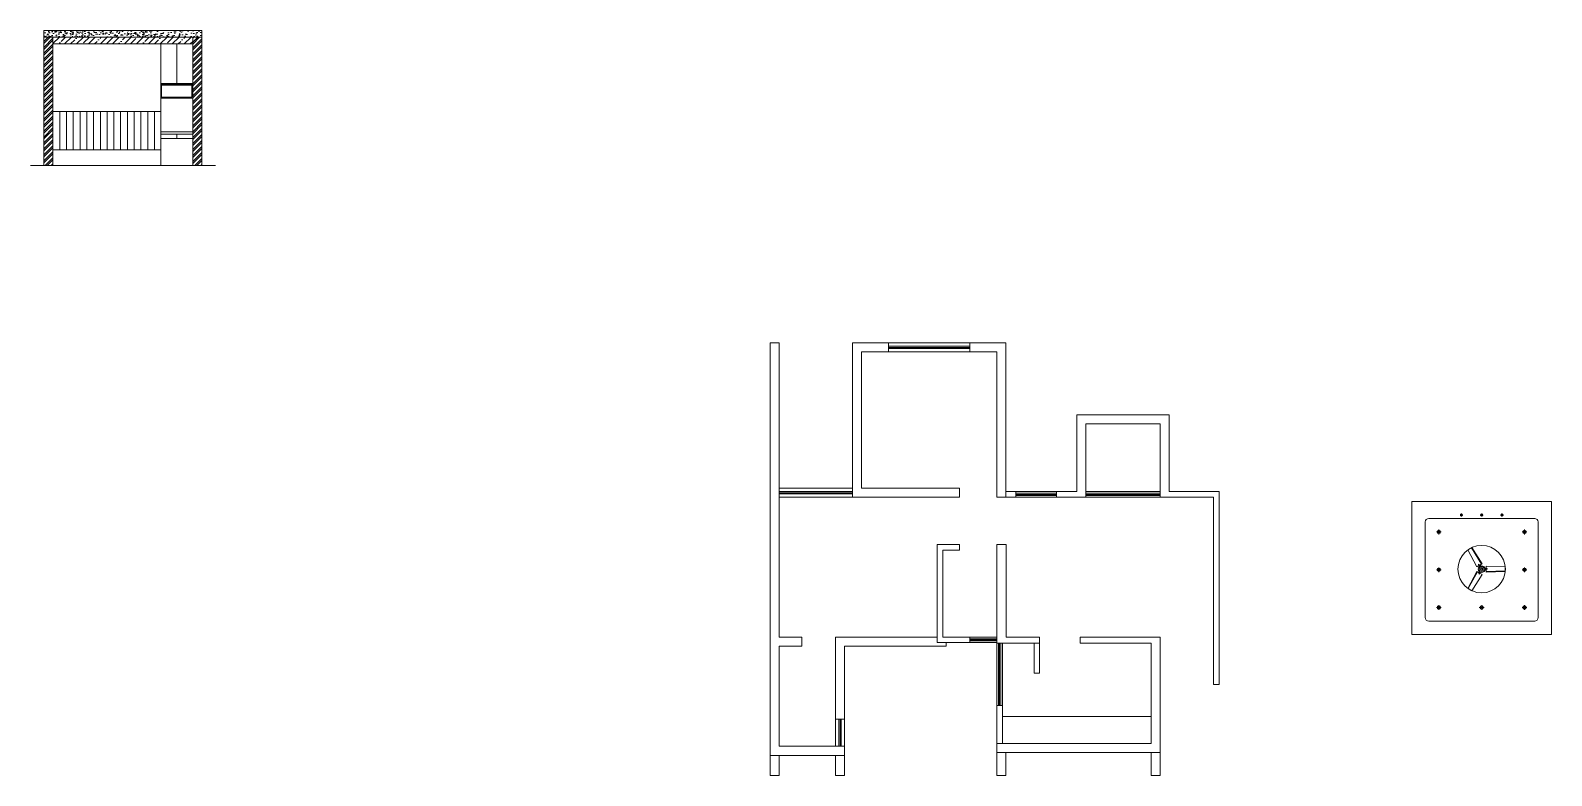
# Model space of a CAD drawing. Header units: inches. Extents: x 4239 to 5588, y -2507 to -1846.
import ezdxf

# ---------------------------------------------------------------- set-up
doc = ezdxf.new("R2010")
doc.units = ezdxf.units.IN
doc.header["$MEASUREMENT"] = 0
doc.layers.add('FURNI', color=140, linetype='Continuous', lineweight=18)
doc.layers.add('HATCH', color=251, linetype='Continuous', lineweight=0, transparency=0.75)

# ---------------------------------------------------------------- blocks, each defined once
blk = doc.blocks.new('y')
at = {"layer": 'FURNI', "color": 3}
for p, q in [((5263, -2817.6), (5265.5, -2817.6)), ((5264.2, -2818.9), (5264.2, -2816.3))]:
    blk.add_line(p, q, dxfattribs=at)
for radius in [0.915, 0.793]:
    blk.add_circle((5264.2, -2817.6), radius, dxfattribs=at)
blk = doc.blocks.new('tjy')
at = {"layer": 'FURNI', "color": 1}
for p, q in [((5262.1, -2826.1), (5266.3, -2826.1)), ((5264.2, -2828.3), (5264.2, -2824))]:
    blk.add_line(p, q, dxfattribs=at)
for radius in [1.5, 1.3]:
    blk.add_circle((5264.2, -2826.1), radius, dxfattribs=at)
blk = doc.blocks.new('rtsh')
at = {"color": 251, "true_color": 0x636466}
for p, q in [((7952, -1313), (7856, -1369)), ((8092, -1810), (7856, -1369)), ((7952, -1313), (7966, -1305)), ((8213, -1740), (7952, -1313)), ((8230, -1730), (7966, -1305)), ((8092, -1930), (7856, -2371)), ((8109, -1940), (7870, -2379)), ((8148, -1778), (8092, -1810)), ((8109, -1940), (8092, -1930)), ((8148, -1962), (8109, -1940)), ((8133, -1752), (8146, -1744)), ((8133, -1752), (8148, -1778)), ((8139, -1758), (8140, -1757)), ((8139, -1759), (8139, -1758)), ((8140, -1759), (8139, -1759)), ((8140, -1756), (8141, -1755)), ((8140, -1757), (8140, -1756)), ((8140, -1756), (8140, -1756)), ((8140, -1760), (8140, -1759)), ((8141, -1761), (8140, -1760)), ((8141, -1755), (8142, -1755)), ((8142, -1761), (8141, -1761)), ((8142, -1755), (8143, -1755)), ((8143, -1761), (8142, -1761)), ((8142, -1761), (8142, -1761)), ((8143, -1755), (8143, -1755)), ((8143, -1755), (8144, -1755)), ((8144, -1761), (8143, -1761)), ((8144, -1755), (8145, -1756)), ((8144, -1760), (8144, -1761)), ((8145, -1760), (8144, -1760)), ((8144, -1767), (8145, -1766)), ((8145, -1767), (8144, -1767)), ((8145, -1756), (8145, -1757)), ((8145, -1757), (8145, -1758)), ((8145, -1757), (8145, -1757)), ((8145, -1758), (8145, -1759)), ((8145, -1759), (8145, -1760)), ((8145, -1765), (8146, -1764)), ((8145, -1765), (8145, -1765)), ((8145, -1766), (8145, -1765)), ((8145, -1768), (8145, -1767)), ((8145, -1769), (8145, -1768)), ((8146, -1769), (8145, -1769)), ((8146, -1744), (8152, -1754)), ((8146, -1764), (8147, -1764)), ((8147, -1770), (8146, -1769)), ((8147, -1764), (8148, -1764)), ((8147, -1764), (8147, -1764)), ((8147, -1770), (8147, -1770)), ((8148, -1770), (8147, -1770)), ((8148, -1764), (8149, -1764)), ((8149, -1769), (8148, -1770)), ((8162, -1802), (8148, -1778)), ((8162, -1938), (8148, -1962)), ((8161, -1969), (8148, -1962)), ((8149, -1764), (8150, -1765)), ((8150, -1769), (8149, -1769)), ((8150, -1765), (8150, -1765)), ((8150, -1765), (8150, -1766)), ((8150, -1766), (8150, -1767)), ((8150, -1767), (8150, -1768)), ((8150, -1767), (8150, -1767)), ((8150, -1768), (8150, -1769)), ((8152, -1754), (8161, -1770)), ((8152, -1986), (8161, -1969)), ((8159, -2003), (8174, -1977)), ((8161, -1770), (8174, -1763)), ((8161, -1770), (8161, -1770)), ((8161, -1969), (8161, -1970)), ((8162, -1982), (8163, -1981)), ((8162, -1982), (8162, -1982)), ((8162, -1983), (8162, -1982)), ((8162, -1984), (8162, -1983)), ((8163, -1981), (8164, -1980)), ((8163, -1981), (8163, -1981)), ((8164, -1980), (8165, -1980)), ((8165, -1980), (8166, -1980)), ((8166, -1980), (8166, -1981)), ((8166, -1981), (8167, -1981)), ((8167, -1981), (8167, -1982)), ((8167, -1982), (8168, -1982)), ((8168, -1982), (8168, -1983)), ((8168, -1983), (8168, -1984)), ((8174, -1763), (8213, -1740)), ((8188, -1787), (8174, -1763)), ((8188, -1953), (8174, -1977)), ((8174, -1977), (8230, -2009)), ((8213, -1740), (8230, -1730)), ((8307, -1855), (8334, -1855)), ((8307, -1885), (8334, -1885)), ((8334, -1790), (8834, -1806)), ((8334, -1855), (8334, -1790)), ((8364, -1855), (8334, -1855)), ((8334, -1870), (8334, -1885)), ((8353, -1870), (8334, -1870)), ((8334, -1870), (8334, -1870)), ((8334, -1885), (8334, -1929)), ((8334, -1929), (8834, -1918)), ((8334, -1929), (8334, -1950)), ((8334, -1950), (8834, -1934)), ((8341, -1858), (8342, -1857)), ((8341, -1858), (8341, -1858)), ((8341, -1859), (8341, -1858)), ((8341, -1860), (8341, -1859)), ((8341, -1861), (8341, -1860)), ((8341, -1862), (8341, -1861)), ((8341, -1861), (8341, -1861)), ((8342, -1862), (8341, -1862)), ((8342, -1857), (8343, -1857)), ((8343, -1863), (8342, -1862)), ((8343, -1857), (8344, -1857)), ((8344, -1863), (8343, -1863)), ((8344, -1857), (8345, -1857)), ((8344, -1857), (8344, -1857)), ((8345, -1862), (8344, -1863)), ((8344, -1863), (8344, -1863)), ((8345, -1857), (8346, -1858)), ((8346, -1862), (8345, -1862)), ((8346, -1858), (8346, -1859)), ((8346, -1858), (8346, -1858)), ((8346, -1859), (8347, -1860)), ((8347, -1860), (8346, -1861)), ((8346, -1861), (8346, -1862)), ((8346, -1861), (8346, -1861)), ((8351, -1859), (8351, -1858)), ((8351, -1858), (8352, -1858)), ((8351, -1860), (8351, -1859)), ((8351, -1861), (8351, -1860)), ((8351, -1862), (8351, -1861)), ((8351, -1861), (8351, -1861)), ((8352, -1862), (8351, -1862)), ((8352, -1858), (8352, -1857)), ((8352, -1857), (8353, -1857)), ((8353, -1863), (8352, -1862)), ((8353, -1857), (8354, -1857)), ((8353, -1863), (8353, -1863)), ((8354, -1863), (8353, -1863)), ((8364, -1870), (8353, -1870)), ((8354, -1857), (8355, -1857)), ((8354, -1857), (8354, -1857)), ((8355, -1863), (8354, -1863)), ((8355, -1857), (8356, -1858)), ((8356, -1862), (8355, -1863)), ((8356, -1858), (8356, -1858)), ((8356, -1858), (8357, -1859)), ((8357, -1860), (8356, -1861)), ((8356, -1861), (8356, -1862)), ((8356, -1861), (8356, -1861)), ((8357, -1859), (8357, -1860)), ((8364, -1855), (8364, -1870)), ((8834, -1918), (8834, -1806)), ((8834, -1918), (8834, -1934)), ((7870, -2379), (7856, -2371)), ((7870, -2379), (7966, -2434)), ((8230, -2009), (7966, -2434)), ((8146, -1995), (8152, -1986)), ((8159, -2003), (8146, -1995)), ((8157, -1990), (8158, -1990)), ((8157, -1991), (8157, -1990)), ((8157, -1992), (8157, -1991)), ((8157, -1993), (8157, -1992)), ((8157, -1992), (8157, -1992)), ((8158, -1994), (8157, -1993)), ((8158, -1990), (8158, -1989)), ((8158, -1989), (8159, -1989)), ((8159, -1995), (8158, -1994)), ((8158, -1994), (8158, -1994)), ((8159, -1989), (8160, -1989)), ((8160, -1995), (8159, -1995)), ((8160, -1989), (8161, -1989)), ((8161, -1994), (8160, -1995)), ((8160, -1995), (8160, -1995)), ((8161, -1989), (8161, -1989)), ((8161, -1989), (8162, -1990)), ((8162, -1994), (8161, -1994)), ((8162, -1985), (8162, -1984)), ((8163, -1985), (8162, -1985)), ((8162, -1990), (8162, -1990)), ((8162, -1990), (8163, -1991)), ((8163, -1993), (8162, -1993)), ((8162, -1993), (8162, -1994)), ((8163, -1986), (8163, -1985)), ((8164, -1986), (8163, -1986)), ((8163, -1991), (8163, -1992)), ((8163, -1992), (8163, -1993)), ((8165, -1986), (8164, -1986)), ((8166, -1986), (8165, -1986)), ((8167, -1985), (8166, -1986)), ((8166, -1986), (8166, -1986)), ((8168, -1984), (8167, -1985)), ((8167, -1985), (8167, -1985))]:
    blk.add_line(p, q, dxfattribs=at)
blk.add_lwpolyline([(8206, -1891), (8208, -1892), (8210, -1893), (8212, -1893), (8213, -1894), (8215, -1894), (8216, -1894), (8217, -1894), (8218, -1894), (8219, -1894), (8220, -1894), (8221, -1894), (8222, -1894), (8223, -1894), (8223, -1894), (8224, -1894), (8225, -1894), (8226, -1893), (8226, -1893), (8227, -1893), (8228, -1893), (8229, -1892), (8229, -1892), (8230, -1892), (8231, -1891), (8232, -1891), (8232, -1890), (8233, -1890), (8234, -1889), (8234, -1889), (8235, -1888), (8236, -1888), (8236, -1887), (8237, -1886), (8238, -1885), (8238, -1884), (8239, -1883), (8240, -1882), (8241, -1880), (8242, -1878), (8243, -1876)], dxfattribs=at)
for radius in [618, 88.9, 61.9, 31.9, 24.1]:
    blk.add_circle((8219, -1870), radius, dxfattribs=at)
blk = doc.blocks.new('yrdj')
at = {"layer": 'FURNI', "color": 5}
for p, q in [((5218.1, -2747.1), (5222.3, -2747.1)), ((5220.2, -2749.3), (5220.2, -2745))]:
    blk.add_line(p, q, dxfattribs=at)
for radius in [1.5, 1.3]:
    blk.add_circle((5220.2, -2747.1), radius, dxfattribs=at)

msp = doc.modelspace()

# ---------------------------------------------------------------- hatches: boundary and pattern name
at = {"layer": 'HATCH', "true_color": 0x939598, "transparency": 33554687}
h = msp.add_hatch(dxfattribs=at)
h.set_pattern_fill('AR-CONC', color=252)
h.set_pattern_definition([(50, (-1155.938, 702.809), (7.172602, -0.6275213), [0.75, -8.25]), (355, (-1155.938, 702.809), (-1.387513, 7.521921), [0.6, -6.6]), (100.45144, (-1155.34, 702.757), (5.7850885, 6.8944), [0.637402, -7.011421]), (46.1842, (-1155.938, 704.809), (10.672413, -1.655193), [1.125, -12.375]), (96.63564, (-1155.048, 704.671), (9.34662, 9.741186), [0.956103, -10.517138]), (351.18416, (-1155.938, 704.809), (9.34662, 9.741186), [0.9, -9.9]), (21, (-1154.938, 704.309), (5.9690705, -4.026189), [0.75, -8.25]), (326, (-1154.938, 704.309), (2.433153, 7.2515005), [0.6, -6.6]), (71.45144, (-1154.44, 703.974), (8.402224, 3.2253115), [0.637402, -7.011421]), (37.5, (-1155.9378, 702.8092), (0.1215986, 3.3289385), [0, -6.52, 0, -6.7, 0, -6.625]), (7.5, (-1155.9378, 702.809), (2.6306954, 3.9441171), [0, -3.82, 0, -6.37, 0, -2.525]), (327.5, (-1158.1678, 702.8092), (5.3382244, -0.2255487), [0, -2.5, 0, -7.8, 0, -10.35]), (317.5, (-1159.168, 702.809), (5.8318617, 1.00105), [0, -3.25, 0, -5.18, 0, -7.35])])
h.paths.add_polyline_path([(4391.4, -1846.3), (4251.4, -1846.3), (4251.4, -1852.3), (4391.4, -1852.3)])
h = msp.add_hatch(dxfattribs=at)
h.set_pattern_fill('ANSI32', color=252, scale=10)
h.set_pattern_definition([(45, (-1155.9378, 712.809), (-2.6516504, 2.6516504), []), (45, (-1154.17, 712.809), (-2.6516504, 2.6516504), [])])
h.paths.add_polyline_path([(4259.4, -1852.3), (4251.4, -1852.3), (4251.4, -1966.3), (4259.4, -1966.3)])
h.paths.add_polyline_path([(4391.4, -1852.3), (4383.4, -1852.3), (4383.4, -1966.3), (4391.4, -1966.3)])
at = {"layer": 'HATCH', "true_color": 0xafd9aa, "transparency": 33554687}
h = msp.add_hatch(dxfattribs=at)
h.set_pattern_fill('ANSI35', color=9, scale=30)
h.set_pattern_definition([(45, (-1155.938, 702.809), (-5.303301, 5.303301), []), (45, (-1150.6345, 702.809), (-5.303301, 5.303301), [9.375, -1.875, 0, -1.875])])
h.paths.add_polyline_path([(4383.4, -1852.3), (4259.4, -1852.3), (4259.4, -1858.3), (4383.4, -1858.3)])

# ---------------------------------------------------------------- linework, layer by layer
at = {"layer": 'FURNI', "color": 18, "true_color": 0x000000}
for p, q in [((4251.4, -1966.3), (4251.4, -1846.3)), ((4251.4, -1846.3), (4391.4, -1846.3)), ((4391.4, -1966.3), (4391.4, -1846.3)), ((4251.4, -1852.3), (4391.4, -1852.3)), ((4259.4, -1966.3), (4259.4, -1852.3)), ((4259.4, -1858.3), (4383.4, -1858.3)), ((4354.9, -1906.3), (4354.9, -1858.3)), ((4369.1, -1893.3), (4369.1, -1858.3)), ((4383.4, -1966.3), (4383.4, -1852.3)), ((4354.9, -1894.3), (4383.4, -1894.3)), ((4354.9, -1906.3), (4383.4, -1906.3)), ((4354.9, -1906.3), (4354.9, -1966.3)), ((4259.4, -1918.3), (4354.9, -1918.3)), ((4265.4, -1952.3), (4265.4, -1918.3)), ((4271.4, -1952.3), (4271.4, -1918.3)), ((4277.4, -1952.3), (4277.4, -1918.3)), ((4283.4, -1952.3), (4283.4, -1918.3)), ((4289.4, -1952.3), (4289.4, -1918.3)), ((4295.4, -1952.3), (4295.4, -1918.3)), ((4301.4, -1952.3), (4301.4, -1918.3)), ((4307.4, -1952.3), (4307.4, -1918.3)), ((4313.4, -1952.3), (4313.4, -1918.3)), ((4319.4, -1952.3), (4319.4, -1918.3)), ((4325.4, -1952.3), (4325.4, -1918.3)), ((4331.4, -1952.3), (4331.4, -1918.3)), ((4337.4, -1952.3), (4337.4, -1918.3)), ((4343.4, -1952.3), (4343.4, -1918.3)), ((4349.4, -1952.3), (4349.4, -1918.3)), ((4354.9, -1936.3), (4383.4, -1936.3)), ((4354.9, -1938.3), (4383.4, -1938.3)), ((4354.9, -1942.3), (4383.4, -1942.3)), ((4369.1, -1942.3), (4369.1, -1938.3)), ((4354.9, -1952.3), (4259.4, -1952.3)), ((4239.4, -1966.3), (4403.4, -1966.3)), ((4903.4, -2123.5), (4895.4, -2123.5)), ((4903.4, -2263), (4903.4, -2123.5)), ((4968.4, -2260.5), (4968.4, -2123.5)), ((4968.4, -2123.5), (5104.4, -2123.5)), ((5104.4, -2123.5), (5104.4, -2260.5)), ((4976.4, -2252.5), (4976.4, -2131.5)), ((4976.4, -2131.5), (5096.4, -2131.5)), ((5096.4, -2131.5), (5096.4, -2260.5)), ((5175.4, -2195.5), (5241.4, -2195.5)), ((5175.4, -2260.5), (5175.4, -2195.5)), ((5241.4, -2195.5), (5241.4, -2260.5)), ((5063.4, -2260.5), (5063.4, -2252.5)), ((4903.4, -2384.5), (4903.4, -2260.5)), ((4903.4, -2260.5), (5063.4, -2260.5)), ((5096.4, -2260.5), (5104.4, -2260.5)), ((5288.7, -2260.5), (5104.4, -2260.5)), ((5241.4, -2255.5), (5175.4, -2255.5)), ((5175.4, -2255.5), (5175.4, -2260.5)), ((5293.7, -2255.5), (5249.4, -2255.5)), ((5288.7, -2426.5), (5288.7, -2260.5)), ((5293.7, -2426.5), (5293.7, -2255.5)), ((5043.4, -2389.5), (5043.4, -2302.5)), ((5043.4, -2302.5), (5063.4, -2302.5)), ((5043.4, -2302.5), (5043.4, -2384.5)), ((5063.4, -2307.5), (5063.4, -2302.5)), ((5096.4, -2302.5), (5104.7, -2302.5)), ((5096.4, -2307.5), (5096.4, -2302.5)), ((5104.7, -2302.5), (5104.7, -2384.5)), ((5048.4, -2384.5), (5048.4, -2307.5)), ((5048.4, -2307.5), (5063.4, -2307.5)), ((5096.4, -2307.5), (5096.4, -2384.5)), ((4903.4, -2384.5), (4923.4, -2384.5)), ((4923.4, -2384.5), (4923.4, -2392.5)), ((5043.4, -2384.5), (4953.4, -2384.5)), ((4953.4, -2384.5), (4953.4, -2481.5)), ((5096.4, -2384.5), (5048.4, -2384.5)), ((5104.7, -2384.5), (5134.4, -2384.5)), ((5134.4, -2384.5), (5134.4, -2416.5)), ((5170.4, -2384.5), (5170.4, -2390)), ((5170.4, -2384.5), (5241.4, -2384.5)), ((5241.4, -2507.5), (5241.4, -2384.5)), ((4923.4, -2392.5), (4903.4, -2392.5)), ((4903.4, -2392.5), (4923.4, -2392.5)), ((4903.4, -2481.5), (4903.4, -2392.5)), ((5096.4, -2389.5), (5096.4, -2507.5)), ((5134.4, -2390), (5096.4, -2390)), ((5096.4, -2390), (5101.4, -2390)), ((5101.4, -2390), (5101.4, -2479)), ((5129.4, -2416.5), (5129.4, -2390)), ((5233.4, -2390), (5170.4, -2390)), ((5233.4, -2479), (5233.4, -2390)), ((5241.4, -2487), (5241.4, -2389.5)), ((5129.4, -2416.5), (5134.4, -2416.5)), ((5288.7, -2426.5), (5293.7, -2426.5)), ((5101.4, -2455), (5233.4, -2455)), ((4953.4, -2481.5), (4903.4, -2481.5)), ((5096.4, -2479), (5233.4, -2479)), ((5134.4, -2479), (5233.4, -2479)), ((4903.4, -2507.5), (4903.4, -2489.5)), ((4953.4, -2489.5), (4953.4, -2507.5)), ((4961.4, -2489.5), (4961.4, -2507.5)), ((5096.4, -2487), (5241.4, -2487)), ((5104.4, -2487), (5104.4, -2507.5)), ((5233.4, -2507.5), (5233.4, -2487)), ((4895.4, -2507.5), (4903.4, -2507.5)), ((4953.4, -2507.5), (4961.4, -2507.5)), ((5096.4, -2507.5), (5104.4, -2507.5)), ((5233.4, -2507.5), (5241.4, -2507.5))]:
    msp.add_line(p, q, dxfattribs=at)
at = {"layer": 'FURNI', "color": 143, "true_color": 0x7aafdf}
for p, q in [((5000.4, -2131.5), (5000.4, -2123.5)), ((5000.4, -2126.5), (5072.4, -2126.5)), ((5000.4, -2127.5), (5072.4, -2127.5)), ((5000.4, -2128.5), (5072.4, -2128.5)), ((5072.4, -2131.5), (5072.4, -2123.5)), ((4968.4, -2260.5), (4968.4, -2252.5)), ((4903.4, -2255.5), (4968.4, -2255.5)), ((4903.4, -2256.5), (4968.4, -2256.5)), ((4903.4, -2257.5), (4968.4, -2257.5)), ((5113.4, -2255.5), (5113.4, -2260.5)), ((5113.4, -2257), (5149.4, -2257)), ((5113.4, -2258), (5149.4, -2258)), ((5113.4, -2259), (5149.4, -2259)), ((5149.4, -2255.5), (5149.4, -2260.5)), ((5175.4, -2257), (5241.4, -2257)), ((5175.4, -2258), (5241.4, -2258)), ((5175.4, -2259), (5241.4, -2259)), ((5072.4, -2389.5), (5072.4, -2384.5)), ((5072.4, -2386), (5096.4, -2386)), ((5072.4, -2387), (5096.4, -2387)), ((5096.4, -2389.5), (5096.4, -2384.5)), ((5072.4, -2388), (5096.4, -2388)), ((5097.9, -2390), (5097.9, -2445.4)), ((5098.9, -2390), (5098.9, -2445.4)), ((5099.9, -2390), (5099.9, -2445.4)), ((5096.4, -2445.4), (5101.4, -2445.4)), ((4953.4, -2457.5), (4961.4, -2457.5)), ((4956.4, -2457.5), (4956.4, -2481.5)), ((4957.4, -2457.5), (4957.4, -2481.5)), ((4958.4, -2457.5), (4958.4, -2481.5)), ((4953.4, -2481.5), (4961.4, -2481.5))]:
    msp.add_line(p, q, dxfattribs=at)
at = {"layer": 'FURNI', "color": 18, "true_color": 0x000000}
for points in [[(4354.9, -1893.3), (4383.4, -1893.3)], [(4895.4, -2507.5), (4895.4, -2392.5), (4895.4, -2252.5), (4895.4, -2123.5)], [(5167.4, -2255.5), (5167.4, -2187.5), (5249.4, -2187.5), (5249.4, -2255.5)], [(4903.4, -2252.5), (4968.4, -2252.5)], [(4976.4, -2252.5), (5063.4, -2252.5)], [(5167.4, -2255.5), (5104.4, -2255.5)], [(4961.4, -2392.5), (4961.4, -2489.5), (4895.4, -2489.5)], [(5051.4, -2389.5), (5051.4, -2392.5), (4961.4, -2392.5)], [(5096.4, -2389.5), (5043.4, -2389.5)]]:
    msp.add_lwpolyline(points, dxfattribs=at)
for points in [[(4354.9, -1894.3), (4383.4, -1894.3), (4383.4, -1906.3), (4354.9, -1906.3)], [(4355.6, -1895), (4382.6, -1895), (4382.6, -1905.5), (4355.6, -1905.5)], [(5464.4, -2382.3), (5588.4, -2382.3), (5588.4, -2264.3), (5464.4, -2264.3)]]:
    msp.add_lwpolyline(points, close=True, dxfattribs=at)
at = {"layer": 'FURNI', "color": 143, "true_color": 0x7aafdf}
for points in [[(5000.4, -2123.5), (5072.4, -2123.5), (5072.4, -2131.5), (5000.4, -2131.5)], [(4903.4, -2252.5), (4968.4, -2252.5), (4968.4, -2260.5), (4903.4, -2260.5)]]:
    msp.add_lwpolyline(points, close=True, dxfattribs=at)
at = {"layer": 'FURNI', "color": 18, "true_color": 0x000000}
msp.add_lwpolyline([(5479.4, -2370.3), (5573.4, -2370.3, 0.414214), (5576.4, -2367.3), (5576.4, -2282.3, 0.414214), (5573.4, -2279.3), (5479.4, -2279.3, 0.414214), (5476.4, -2282.3), (5476.4, -2367.3, 0.414214)], format="xyb", close=True, dxfattribs=at)

# ---------------------------------------------------------------- block references
for name, p in [('y', (244.2, 541.3)), ('y', (262.2, 541.3)), ('y', (280.2, 541.3)), ('yrdj', (268.2, 455.8)), ('yrdj', (344.2, 455.8)), ('tjy', (224.2, 501.3)), ('tjy', (300.2, 501.3)), ('yrdj', (268.2, 388.8)), ('tjy', (262.2, 467.8)), ('yrdj', (344.2, 388.8))]:
    msp.add_blockref(name, p, dxfattribs=at)
at = {"layer": 'FURNI', "color": 18, "true_color": 0x000000, "xscale": 0.03400539147190695, "yscale": 0.03400539147190695, "zscale": 0.03400539147190695}
msp.add_blockref('rtsh', (5246.9, -2260.7), dxfattribs=at)

doc.saveas('drawing.dxf')
